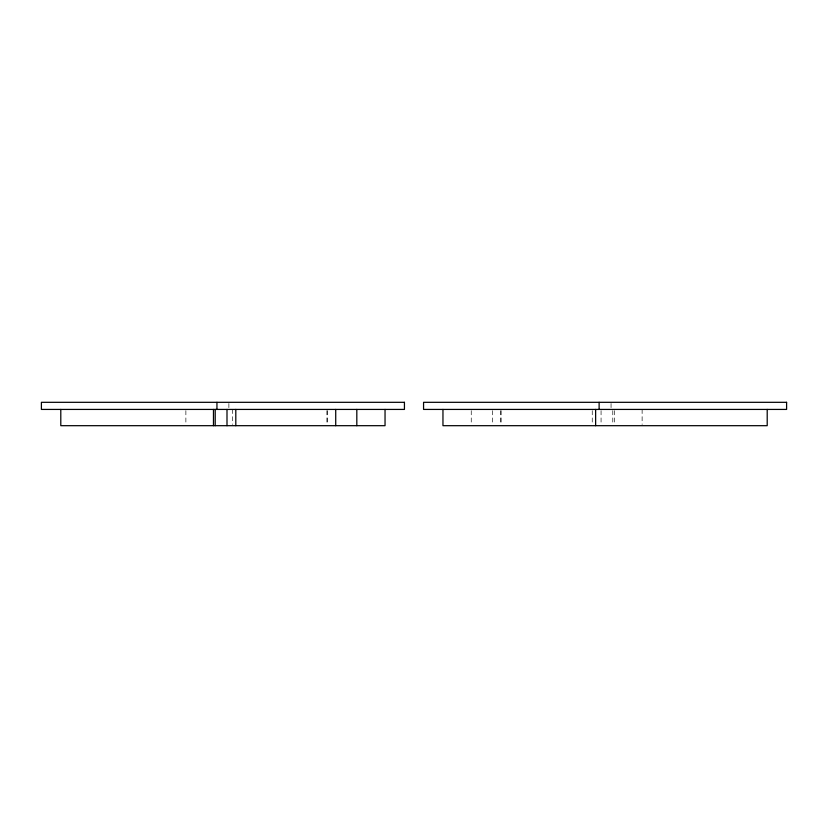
<?xml version="1.0" encoding="UTF-8"?>
<svg xmlns="http://www.w3.org/2000/svg" width="828" height="828" viewBox="0 0 828 828"><rect width="100%" height="100%" fill="white"/><g stroke="black" fill="none" stroke-linecap="round" stroke-linejoin="round"><path stroke-width="0.62" stroke-dasharray="4.14 3.1" d="M642.124 409.425L642.124 424.433M614.531 410.678L614.531 424.433M612.792 410.678L612.792 424.433M611.054 403.505L611.054 408.245M601.066 410.678L601.066 424.433M592.248 410.678L592.248 424.433M501.147 410.678L501.147 424.433M500.578 410.678L500.578 424.433M492.339 410.678L492.339 424.433M471.246 410.678L471.246 424.433M327.484 410.678L327.484 424.433M326.905 410.678L326.905 424.433M232.368 409.425L232.368 424.433M228.88 403.505L228.88 408.245M185.876 410.678L185.876 424.433"/><path stroke-width="1.24" d="M767.204 409.425L767.204 425.685L442.959 425.685L442.959 409.425M599.12 402.315L599.12 409.425M595.632 409.425L595.632 425.685M385.041 409.425L385.041 425.685L60.796 425.685L60.796 409.425M356.816 409.425L356.816 425.685M335.723 409.425L335.723 425.685M235.804 409.425L235.804 425.685M226.996 409.425L226.996 425.685M216.946 402.315L216.946 409.425M215.208 409.425L215.208 425.685M213.469 409.425L213.469 425.685M404.437 402.315L41.4 402.315L41.4 409.425L404.437 409.425L404.437 402.315M786.6 402.315L423.563 402.315L423.563 409.425L786.6 409.425L786.6 402.315"/></g></svg>
